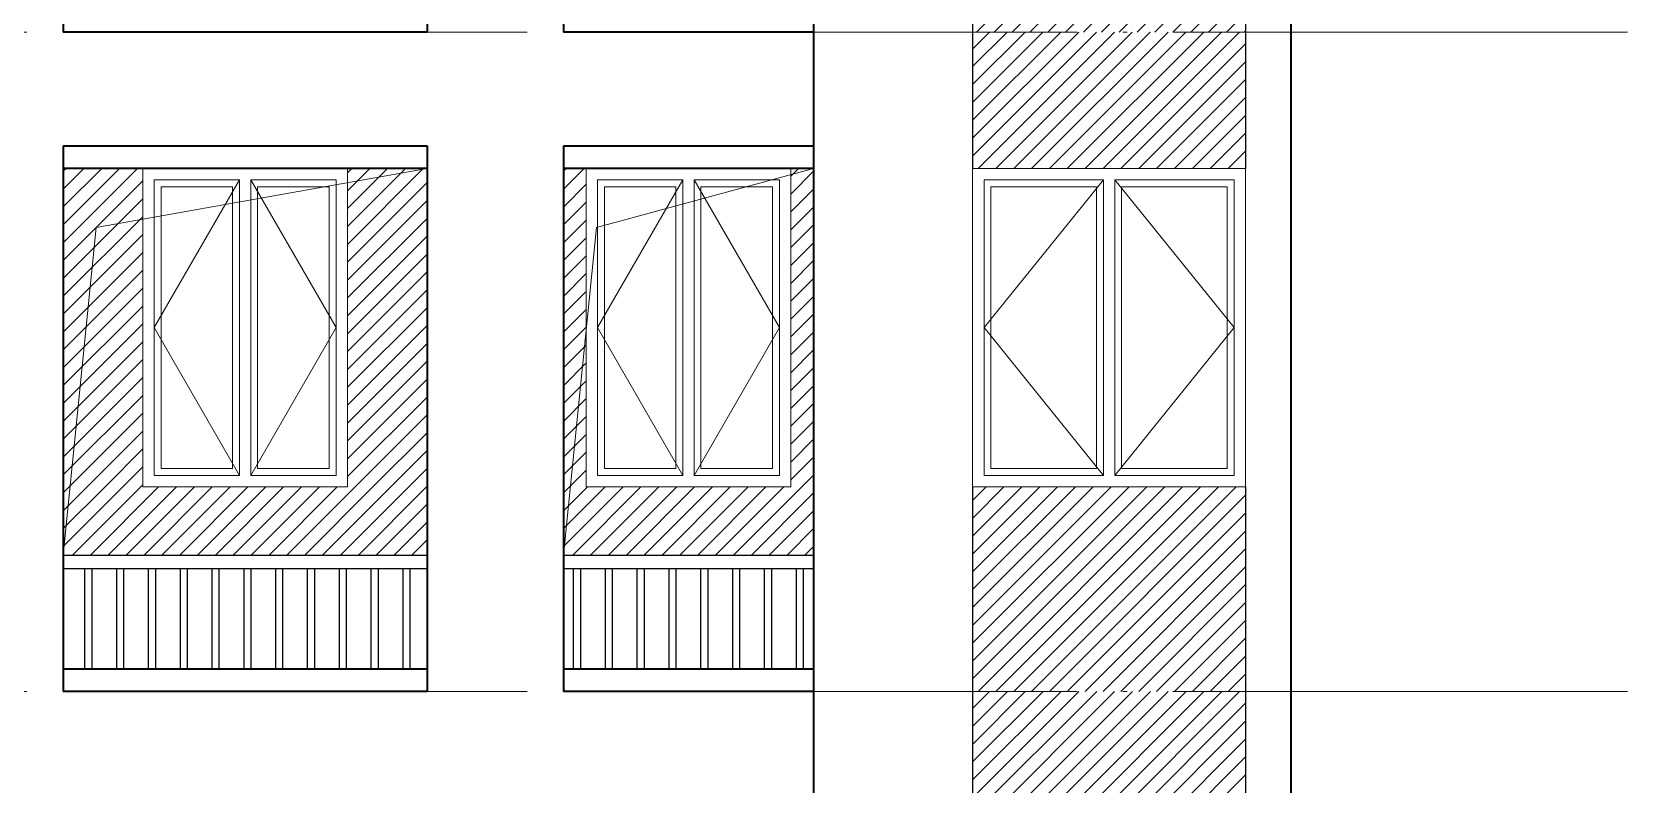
# Model space of a CAD drawing. Extents: x -518115 to 1124316, y -209821 to 1628073.
# Drawn here: x 857579 to 864634, y 42929 to 46240 of the extents above; entities that cross this region are included whole.
import ezdxf

# ---------------------------------------------------------------- set-up
doc = ezdxf.new("R2010")
doc.units = 0
doc.header["$LTSCALE"] = 1000
doc.header["$MEASUREMENT"] = 0
doc.linetypes.add('DOTE', pattern=[2.42, 2, -0.2, 0.02, -0.2])
doc.layers.add('3-剖面填充（细）', color=250, linetype='Continuous')
doc.layers.add('Stair-栏杆', color=142, linetype='Continuous')
for name, color, linetype, lineweight in [('DOTE', 19, 'DOTE', 9), ('WINDOW', 144, 'Continuous', 15), ('立面-中轮廓线', 213, 'Continuous', 35), ('立面-普通轮廓', 7, 'Continuous', 18), ('立面-洞口示意', 152, 'Continuous', 13), ('立面-窗开启线', 250, 'Continuous', 13)]:
    doc.layers.add(name, color=color, linetype=linetype, lineweight=lineweight)
pattern_1 = [(45, (6e-11, -2900), (-39.2886205, 39.2886205), [])]

# ---------------------------------------------------------------- blocks, each defined once
blk = doc.blocks.new('GDGDRTDGRDG')
at = {"layer": '3-剖面填充（细）'}
h = blk.add_hatch(dxfattribs=at)
h.set_pattern_fill('ANSI31', color=256, scale=35)
h.set_pattern_definition([(45, (798.42, -1477), (-39.2886205, 39.2886205), [])])
h.paths.add_polyline_path([(547784.9, 32376), (546584.6, 32376), (546584, 31776), (547784.4, 31776)])
h = blk.add_hatch(dxfattribs=at)
h.set_pattern_fill('ANSI31', color=256, scale=35)
h.set_pattern_definition(pattern_1)
h.paths.add_polyline_path([(542584.4, 30376), (542934.4, 30376), (542934.4, 31776), (542584.4, 31776)])
h = blk.add_hatch(dxfattribs=at)
h.set_pattern_fill('ANSI31', color=256, scale=35)
h.set_pattern_definition(pattern_1)
h.paths.add_polyline_path([(543834.4, 30376), (544184.4, 30376), (544184.4, 31776), (543834.4, 31776)])
h = blk.add_hatch(dxfattribs=at)
h.set_pattern_fill('ANSI31', color=256, scale=35)
h.set_pattern_definition(pattern_1)
h.paths.add_polyline_path([(544784.4, 30376), (544884.4, 30376), (544884.4, 31776), (544784.4, 31776)])
h = blk.add_hatch(dxfattribs=at)
h.set_pattern_fill('ANSI31', color=256, scale=35)
h.set_pattern_definition(pattern_1)
h.paths.add_polyline_path([(545784.4, 30376), (545884.4, 30376), (545884.4, 31776), (545784.4, 31776)])
h = blk.add_hatch(dxfattribs=at)
h.set_pattern_fill('ANSI31', color=256, scale=35)
h.set_pattern_definition(pattern_1)
h.paths.add_polyline_path([(542584.4, 30076), (544184.4, 30076), (544184.4, 30376), (542584.4, 30376)])
h = blk.add_hatch(dxfattribs=at)
h.set_pattern_fill('ANSI31', color=256, scale=35)
h.set_pattern_definition(pattern_1)
h.paths.add_polyline_path([(544784.4, 30076), (545884.4, 30076), (545884.4, 30376), (544784.4, 30376)])
h = blk.add_hatch(dxfattribs=at)
h.set_pattern_fill('ANSI31', color=256, scale=35)
h.set_pattern_definition([(45, (798.42, -3777), (-39.2886205, 39.2886205), [])])
h.paths.add_polyline_path([(546584, 29476), (547784.4, 29476), (547785.2, 30376), (546584.8, 30376)])
for p, q in [((546584.4, 32376), (546584.4, 31776)), ((547784.4, 32376), (547784.4, 31776)), ((546584.4, 30376), (546584.4, 29476)), ((547784.4, 30376), (547784.4, 29476))]:
    blk.add_line(p, q, dxfattribs=at)
blk = doc.blocks.new('A$C318717E3')
at = {"layer": 'WINDOW'}
for points in [[(50, 1350), (425, 1350), (425, 50), (50, 50)], [(850, 1350), (475, 1350), (475, 50), (850, 50)]]:
    blk.add_lwpolyline(points, close=True, dxfattribs=at)
at = {"layer": 'WINDOW', "color": 250}
for points in [[(80, 1320), (395, 1320), (395, 80), (80, 80)], [(820, 1320), (505, 1320), (505, 80), (820, 80)]]:
    blk.add_lwpolyline(points, close=True, dxfattribs=at)
at = {"layer": '立面-普通轮廓'}
blk.add_lwpolyline([(0, 1400), (900, 1400), (900, 0), (0, 0)], close=True, dxfattribs=at)
at = {"layer": '立面-窗开启线', "color": 251, "ltscale": 0.5, "true_color": 0x636466}
for points in [[(425, 1350), (50, 700), (425, 50)], [(475, 1350), (850, 700), (475, 50)]]:
    blk.add_lwpolyline(points, dxfattribs=at)
blk = doc.blocks.new('A$C1B273453')
at = {"layer": 'WINDOW'}
for points in [[(50, 1350), (575, 1350), (575, 50), (50, 50)], [(1150, 1350), (625, 1350), (625, 50), (1150, 50)]]:
    blk.add_lwpolyline(points, close=True, dxfattribs=at)
at = {"layer": 'WINDOW', "color": 250}
for points in [[(80, 1320), (545, 1320), (545, 80), (80, 80)], [(1120, 1320), (655, 1320), (655, 80), (1120, 80)]]:
    blk.add_lwpolyline(points, close=True, dxfattribs=at)
at = {"layer": '立面-普通轮廓'}
blk.add_lwpolyline([(1200, 1400), (0, 1400), (0, 0), (1200, 0)], close=True, dxfattribs=at)
at = {"layer": '立面-窗开启线', "color": 251, "ltscale": 0.5, "true_color": 0x636466}
for points in [[(575, 1350), (50, 700), (575, 50)], [(625, 1350), (1150, 700), (625, 50)]]:
    blk.add_lwpolyline(points, dxfattribs=at)
blk = doc.blocks.new('HFHFHHTHFHF')
at = {"layer": 'Stair-栏杆'}
for p, q in [((542584.4, 32976), (544184.4, 32976)), ((544784.4, 32976), (545884.4, 32976)), ((542584.4, 32916), (544184.4, 32916)), ((544784.4, 32916), (545884.4, 32916))]:
    blk.add_line(p, q, dxfattribs=at)
for points in [[(542679.4, 32476), (542679.4, 32916)], [(542709.4, 32916), (542709.4, 32476)], [(542819.4, 32476), (542819.4, 32916)], [(542849.4, 32916), (542849.4, 32476)], [(542959.4, 32476), (542959.4, 32916)], [(542989.4, 32916), (542989.4, 32476)], [(543099.4, 32476), (543099.4, 32916)], [(543129.4, 32916), (543129.4, 32476)], [(543239.4, 32476), (543239.4, 32916)], [(543269.4, 32916), (543269.4, 32476)], [(543379.4, 32476), (543379.4, 32916)], [(543409.4, 32916), (543409.4, 32476)], [(543519.4, 32476), (543519.4, 32916)], [(543549.4, 32916), (543549.4, 32476)], [(543659.4, 32476), (543659.4, 32916)], [(543689.4, 32916), (543689.4, 32476)], [(543799.4, 32476), (543799.4, 32916)], [(543829.4, 32916), (543829.4, 32476)], [(543939.4, 32476), (543939.4, 32916)], [(543969.4, 32916), (543969.4, 32476)], [(544079.4, 32476), (544079.4, 32916)], [(544109.4, 32916), (544109.4, 32476)], [(544829.4, 32476), (544829.4, 32916)], [(544859.4, 32916), (544859.4, 32476)], [(544969.4, 32476), (544969.4, 32916)], [(544999.4, 32916), (544999.4, 32476)], [(545109.4, 32476), (545109.4, 32916)], [(545139.4, 32916), (545139.4, 32476)], [(545249.4, 32476), (545249.4, 32916)], [(545279.4, 32916), (545279.4, 32476)], [(545389.4, 32476), (545389.4, 32916)], [(545419.4, 32916), (545419.4, 32476)], [(545529.4, 32476), (545529.4, 32916)], [(545559.4, 32916), (545559.4, 32476)], [(545669.4, 32476), (545669.4, 32916)], [(545699.4, 32916), (545699.4, 32476)], [(545809.4, 32476), (545809.4, 32916)], [(545839.4, 32916), (545839.4, 32476)]]:
    blk.add_lwpolyline(points, dxfattribs=at)
at = {"layer": '立面-中轮廓线'}
for p, q in [((545884.4, 35276), (545884.4, 32376)), ((547984.4, 35276), (547984.4, 32376)), ((542584.4, 34776), (542584.4, 32376)), ((544184.4, 34776), (544184.4, 32376)), ((544784.4, 34776), (544784.4, 32376))]:
    blk.add_line(p, q, dxfattribs=at)
for points in [[(542584.4, 34776), (544184.4, 34776)], [(544784.4, 34776), (545884.4, 34776)], [(544184.4, 34676), (542584.4, 34676)], [(545884.4, 34676), (544784.4, 34676)], [(542584.4, 32476), (544184.4, 32476)], [(544784.4, 32476), (545884.4, 32476)], [(544184.4, 32376), (542584.4, 32376)], [(545884.4, 32376), (544784.4, 32376)]]:
    blk.add_lwpolyline(points, dxfattribs=at)
for name, p in [('A$C318717E3', (542934.4, 33276)), ('A$C318717E3', (544884.4, 33276)), ('A$C1B273453', (546584.4, 33276))]:
    blk.add_blockref(name, p)

msp = doc.modelspace()

# ---------------------------------------------------------------- hatches: boundary and pattern name
at = {"layer": '3-剖面填充（细）'}
h = msp.add_hatch(dxfattribs=at)
h.set_pattern_fill('ANSI31', color=256, scale=35)
h.set_pattern_definition([(45, (340930.58, 9187.28), (-39.2886205, 39.2886205), [])])
h.paths.add_polyline_path([(861716.4, 42740.3), (862916.8, 42740.3), (862917.4, 43340.3), (861717, 43340.3)])

# ---------------------------------------------------------------- linework, layer by layer
for p, q in [((861716.6, 43340.3), (861716.6, 42740.3)), ((862916.6, 43340.3), (862916.6, 42740.3))]:
    msp.add_line(p, q, dxfattribs=at)
at = {"layer": 'DOTE', "linetype": 'DOTE'}
for p, q in [((879116.6, 46240.3), (826716.6, 46240.3)), ((879116.6, 43340.3), (826716.6, 43340.3))]:
    msp.add_line(p, q, dxfattribs=at)
at = {"layer": '立面-中轮廓线'}
for p, q in [((861016.6, 43340.3), (861016.6, 40740.3)), ((863116.6, 43340.3), (863116.6, 40440.3))]:
    msp.add_line(p, q, dxfattribs=at)
at = {"layer": '立面-洞口示意'}
for points in [[(857716.6, 43940.3), (857861.4, 45381.2), (859316.6, 45640.3)], [(859916.6, 43940.3), (860061.4, 45381.2), (861016.6, 45640.3)]]:
    msp.add_lwpolyline(points, dxfattribs=at)

# ---------------------------------------------------------------- block references
for name, p in [('HFHFHHTHFHF', (315132.2, 13864.3)), ('GDGDRTDGRDG', (315132.2, 16764.3)), ('HFHFHHTHFHF', (315132.2, 10964.3)), ('GDGDRTDGRDG', (315132.2, 13864.3))]:
    msp.add_blockref(name, p)

doc.saveas('drawing.dxf')
